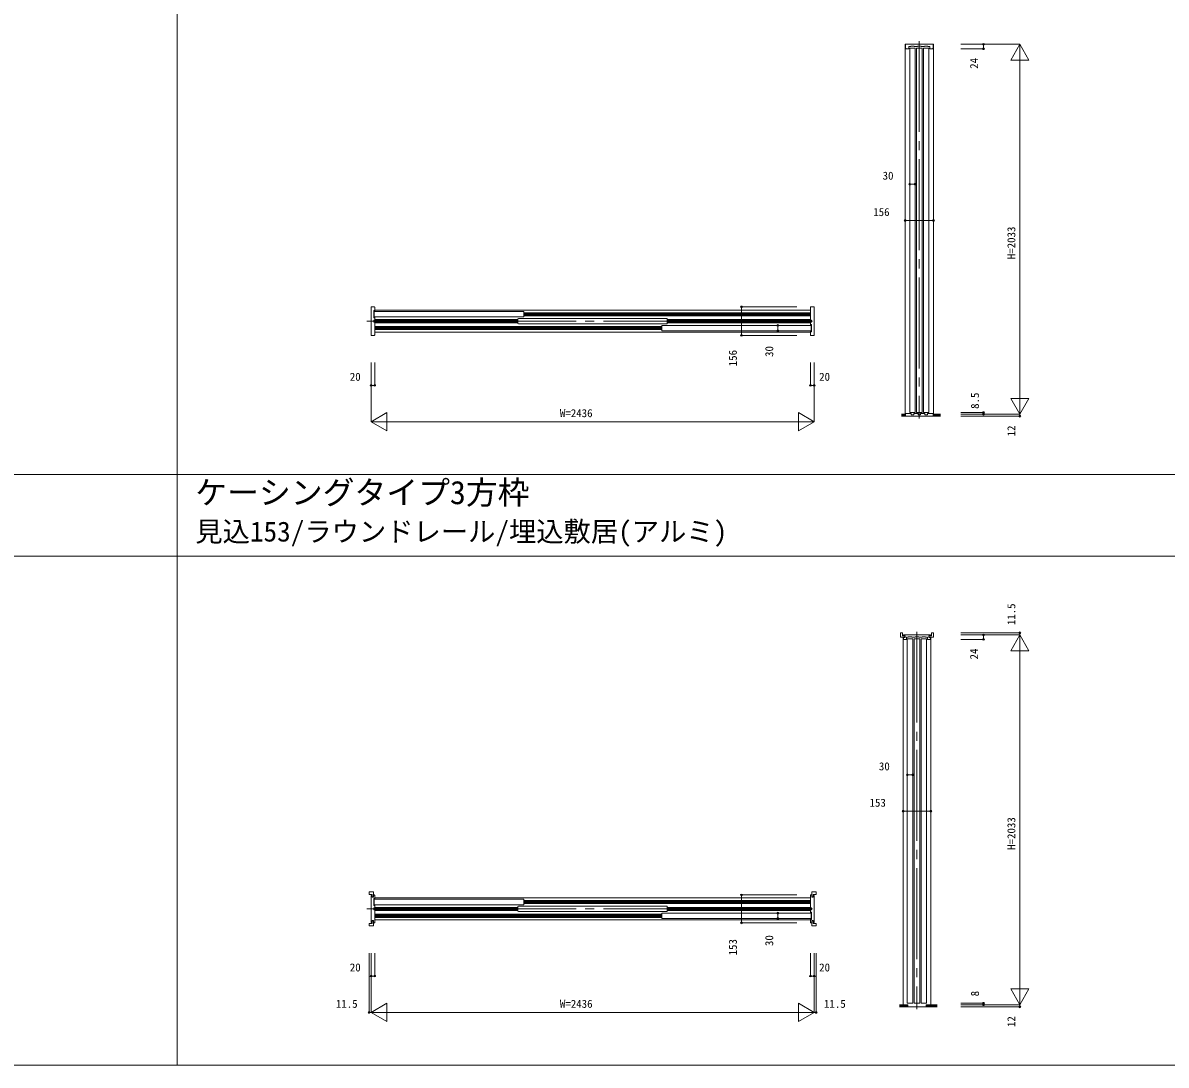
# Model space of a CAD drawing. Units: millimetres, scale not verified. Extents: x -14341 to 14341, y -10000 to 10000.
# Drawn here: x -3789 to 2497, y -10000 to -4269 of the extents above; entities that cross this region are included whole.
import ezdxf
from ezdxf.enums import TextEntityAlignment as Align

# ---------------------------------------------------------------- set-up
doc = ezdxf.new("R2010")
doc.units = ezdxf.units.MM
doc.header["$LTSCALE"] = 50
doc.linetypes.add('USER1', pattern=[13, 10, -1, 1, -1])
doc.layers.add('0-0_0', color=7, linetype='Continuous')
for name, color, linetype, lineweight in [('0-1_YKK_F1', 7, 'Continuous', 18), ('0-4_YKK_N1', 2, 'Continuous', 18), ('0-5_YKK_B1', 4, 'Continuous', 18), ('0-6_YKK_Z1', 7, 'Continuous', 18)]:
    doc.layers.add(name, color=color, linetype=linetype, lineweight=lineweight)
doc.styles.add('ＭＳ ゴシック', font='')
doc.styles.get('ＭＳ ゴシック').set_extended_font_data('MS Gothic')

msp = doc.modelspace()

# ---------------------------------------------------------------- linework, layer by layer
at = {"layer": '0-1_YKK_F1'}
for p, q in [((-2940.51, -10000), (-2940.51, 9500)), ((-14340.51, -6752.5), (14159.49, -6752.5)), ((-14340.51, -7202.5), (14159.49, -7202.5)), ((-14340.51, -10000), (14340.51, -10000))]:
    msp.add_line(p, q, dxfattribs=at)
at = {"layer": '0-4_YKK_N1'}
for p, q in [((1367.99, -4387.5), (1692.99, -4387.5)), ((1492.99, -4387.5), (1492.99, -4411.5)), ((1642.99, -4474.1), (1692.99, -4387.5)), ((1692.99, -6420.5), (1692.99, -4387.5)), ((1692.99, -4387.5), (1742.99, -4474.1)), ((1367.99, -4411.5), (1492.99, -4411.5)), ((1642.99, -4474.1), (1742.99, -4474.1)), ((1116.99, -5156.88), (1086.99, -5156.88)), ((1061.99, -5356.88), (1217.99, -5356.88)), ((161.99, -5987.5), (161.99, -5831.5)), ((466.99, -5831.5), (161.99, -5831.5)), ((361.99, -5962.5), (361.99, -5932.5)), ((466.99, -5987.5), (161.99, -5987.5)), ((-1874.01, -6137.5), (-1874.01, -6462.5)), ((-1854.01, -6137.5), (-1854.01, -6262.5)), ((541.99, -6137.5), (541.99, -6262.5)), ((561.99, -6137.5), (561.99, -6462.5)), ((-1874.01, -6262.5), (-1854.01, -6262.5)), ((561.99, -6262.5), (541.99, -6262.5)), ((1642.99, -6333.9), (1742.99, -6333.9)), ((-1874.01, -6462.5), (-1787.41, -6412.5)), ((-1874.01, -6462.5), (561.99, -6462.5)), ((-1874.01, -6462.5), (-1787.41, -6512.5)), ((-1787.41, -6412.5), (-1787.41, -6512.5)), ((475.39, -6412.5), (475.39, -6512.5)), ((475.39, -6412.5), (561.99, -6462.5)), ((475.39, -6512.5), (561.99, -6462.5)), ((1367.99, -6412.3), (1492.99, -6412.3)), ((1367.99, -6420.5), (1692.99, -6420.5)), ((1367.99, -6432.5), (1692.99, -6432.5)), ((1492.99, -6412.3), (1492.99, -6420.5)), ((1692.99, -6420.5), (1692.99, -6432.5)), ((1367.99, -7623.5), (1692.99, -7623.5)), ((1367.99, -7635), (1692.99, -7635)), ((1367.99, -7659), (1492.99, -7659)), ((1492.99, -7635), (1492.99, -7659)), ((1642.99, -7721.6), (1692.99, -7635)), ((1692.99, -7635), (1692.99, -7623.5)), ((1692.99, -9668), (1692.99, -7635)), ((1692.99, -7635), (1742.99, -7721.6)), ((1642.99, -7721.6), (1742.99, -7721.6)), ((1103.99, -8404.38), (1073.99, -8404.38)), ((1050.49, -8604.38), (1203.49, -8604.38)), ((161.99, -9217.5), (161.99, -9064.5)), ((466.99, -9064.5), (161.99, -9064.5)), ((361.99, -9194), (361.99, -9164)), ((466.99, -9217.5), (161.99, -9217.5)), ((-1885.51, -9385), (-1885.51, -9710)), ((-1874.01, -9385), (-1874.01, -9710)), ((-1854.01, -9385), (-1854.01, -9510)), ((541.99, -9385), (541.99, -9510)), ((561.99, -9385), (561.99, -9710)), ((573.49, -9385), (573.49, -9710)), ((-1874.01, -9510), (-1854.01, -9510)), ((561.99, -9510), (541.99, -9510)), ((1642.99, -9581.4), (1742.99, -9581.4)), ((-1874.01, -9710), (-1787.41, -9660)), ((-1787.41, -9660), (-1787.41, -9760)), ((475.39, -9660), (475.39, -9760)), ((475.39, -9660), (561.99, -9710)), ((1367.99, -9660), (1492.99, -9660)), ((1367.99, -9668), (1692.99, -9668)), ((1492.99, -9660), (1492.99, -9668)), ((1692.99, -9668), (1692.99, -9680)), ((-1874.01, -9710), (-1885.51, -9710)), ((-1874.01, -9710), (561.99, -9710)), ((-1874.01, -9710), (-1787.41, -9760)), ((475.39, -9760), (561.99, -9710)), ((561.99, -9710), (573.49, -9710)), ((1367.99, -9680), (1692.99, -9680))]:
    msp.add_line(p, q, dxfattribs=at)
for points in [[(1642.99, -6333.9), (1692.99, -6420.5), (1742.99, -6333.9)], [(1642.99, -9581.4), (1692.99, -9668), (1742.99, -9581.4)]]:
    msp.add_lwpolyline(points, dxfattribs=at)
for centre in [(1492.99, -4387.5), (1492.99, -4411.5), (1086.99, -5156.88), (1116.99, -5156.88), (1061.99, -5356.88), (1217.99, -5356.88), (161.99, -5831.5), (361.99, -5932.5), (361.99, -5962.5), (161.99, -5987.5), (-1874.01, -6262.5), (-1854.01, -6262.5), (541.99, -6262.5), (561.99, -6262.5), (1492.99, -6412.3), (1492.99, -6420.5), (1692.99, -6432.5), (1492.99, -7635), (1492.99, -7659), (1692.99, -7623.5), (1073.99, -8404.38), (1103.99, -8404.38), (1050.49, -8604.38), (1203.49, -8604.38), (161.99, -9064.5), (361.99, -9164), (161.99, -9217.5), (361.99, -9194), (-1874.01, -9510), (-1854.01, -9510), (541.99, -9510), (561.99, -9510), (1492.99, -9660), (1492.99, -9668), (1692.99, -9680), (-1885.51, -9710), (573.49, -9710)]:
    msp.add_circle(centre, 5, dxfattribs=at)
at = {"layer": '0-5_YKK_B1'}
for p, q in [((1061.99, -4387.5), (1217.99, -4387.5)), ((1061.99, -6420.5), (1061.99, -4387.5)), ((1217.99, -6420.5), (1217.99, -4387.5)), ((1086.99, -4408.5), (1086.99, -6412.3)), ((1116.99, -4408.5), (1086.99, -4408.5)), ((1116.99, -4408.5), (1116.99, -6412.3)), ((1124.99, -4408.5), (1124.99, -6412.3)), ((1154.99, -4408.5), (1124.99, -4408.5)), ((1154.99, -4408.5), (1154.99, -6412.3)), ((1162.99, -4408.5), (1162.99, -6412.3)), ((1192.99, -4408.5), (1162.99, -4408.5)), ((1192.99, -4408.5), (1192.99, -6412.3)), ((1197.69, -4402.3), (1197.69, -4411)), ((-1854.01, -5850.5), (-1854.01, -5833.5)), ((-1859.01, -5889.5), (-1859.01, -5853.5)), ((-1857.51, -5858.5), (-1855.51, -5856.5)), ((-1857.51, -5858.5), (-1857.51, -5884.5)), ((-1855.51, -5886.5), (-1857.51, -5884.5)), ((-1857.01, -5851.5), (-1855.01, -5851.5)), ((-1855.01, -5891.5), (-1857.01, -5891.5)), ((-1036.51, -5856.5), (-1855.51, -5856.5)), ((-1036.51, -5886.5), (-1855.51, -5886.5)), ((-1853.01, -5849), (-1853.01, -5856.5)), ((540.99, -5849), (-1853.01, -5849)), ((-1853.01, -5886.5), (-1853.01, -5970)), ((-1066.51, -5901), (-1853.01, -5901)), ((-1066.51, -5903.6), (-1853.01, -5903.6)), ((-1066.51, -5907.8), (-1853.01, -5907.8)), ((-1066.51, -5896.5), (-1064.51, -5894.5)), ((-1066.51, -5896.5), (-1066.51, -5922.5)), ((-247.51, -5894.5), (-1064.51, -5894.5)), ((-1036.51, -5856.5), (-1034.51, -5858.5)), ((-1036.51, -5886.5), (-1034.51, -5884.5)), ((-1034.51, -5884.5), (-1034.51, -5858.5)), ((540.99, -5863), (-1034.51, -5863)), ((-1034.51, -5865.6), (540.99, -5865.6)), ((-1034.51, -5869.8), (540.99, -5869.8)), ((-1034.51, -5873.2), (540.99, -5873.2)), ((540.99, -5877.4), (-1034.51, -5877.4)), ((540.99, -5880), (-1034.51, -5880)), ((-247.51, -5894.5), (-245.51, -5896.5)), ((-245.51, -5922.5), (-245.51, -5896.5)), ((540.99, -5901), (-245.51, -5901)), ((540.99, -5903.6), (-245.51, -5903.6)), ((540.99, -5907.8), (-245.51, -5907.8)), ((540.99, -5849), (540.99, -5932.5)), ((-1066.51, -5911.2), (-1853.01, -5911.2)), ((-1066.51, -5915.4), (-1853.01, -5915.4)), ((-1066.51, -5918), (-1853.01, -5918)), ((-275.51, -5939), (-1853.01, -5939)), ((-275.51, -5941.6), (-1853.01, -5941.6)), ((-275.51, -5945.8), (-1853.01, -5945.8)), ((-275.51, -5949.2), (-1853.01, -5949.2)), ((-275.51, -5953.4), (-1853.01, -5953.4)), ((-275.51, -5956), (-1853.01, -5956)), ((-1853.01, -5970), (540.99, -5970)), ((-1064.51, -5924.5), (-1066.51, -5922.5)), ((-247.51, -5924.5), (-1064.51, -5924.5)), ((-275.51, -5934.5), (-273.51, -5932.5)), ((-275.51, -5934.5), (-275.51, -5960.5)), ((-273.51, -5962.5), (-275.51, -5960.5)), ((543.49, -5932.5), (-273.51, -5932.5)), ((543.49, -5962.5), (-273.51, -5962.5)), ((-247.51, -5924.5), (-245.51, -5922.5)), ((540.99, -5911.2), (-245.51, -5911.2)), ((540.99, -5915.4), (-245.51, -5915.4)), ((540.99, -5918), (-245.51, -5918)), ((540.99, -5962.5), (540.99, -5970)), ((541.99, -5968.5), (541.99, -5985.5)), ((542.99, -5927.5), (544.99, -5927.5)), ((544.99, -5967.5), (542.99, -5967.5)), ((543.49, -5932.5), (545.49, -5934.5)), ((543.49, -5962.5), (545.49, -5960.5)), ((545.49, -5960.5), (545.49, -5934.5)), ((546.99, -5929.5), (546.99, -5965.5)), ((1086.99, -6412.3), (1116.99, -6412.3)), ((1124.99, -6412.3), (1154.99, -6412.3)), ((1162.99, -6412.3), (1192.99, -6412.3)), ((1035.99, -7625.5), (1035.99, -7645.5)), ((1050.49, -9668), (1050.49, -7647.5)), ((1073.99, -7656), (1073.99, -9660)), ((1103.99, -7656), (1073.99, -7656)), ((1103.99, -7656), (1103.99, -9660)), ((1111.99, -7656), (1111.99, -9660)), ((1141.99, -7656), (1111.99, -7656)), ((1141.99, -7656), (1141.99, -9660)), ((1149.99, -7656), (1149.99, -9660)), ((1179.99, -7656), (1149.99, -7656)), ((1179.99, -7656), (1179.99, -9660)), ((1203.49, -9668), (1203.49, -7647.5)), ((1217.99, -7625.5), (1217.99, -7645.5)), ((-1863.51, -9047), (-1883.51, -9047)), ((551.49, -9047), (571.49, -9047)), ((-1859.01, -9121), (-1859.01, -9085)), ((-1857.51, -9090), (-1855.51, -9088)), ((-1857.51, -9090), (-1857.51, -9116)), ((-1857.01, -9083), (-1855.01, -9083)), ((-1036.51, -9088), (-1855.51, -9088)), ((-1854.01, -9082), (-1854.01, -9066.5)), ((-1853.01, -9080.5), (-1853.01, -9088)), ((540.99, -9080.5), (-1853.01, -9080.5)), ((-1036.51, -9088), (-1034.51, -9090)), ((-1034.51, -9116), (-1034.51, -9090)), ((540.99, -9094.5), (-1034.51, -9094.5)), ((-1034.51, -9097.1), (540.99, -9097.1)), ((-1034.51, -9101.3), (540.99, -9101.3)), ((-1034.51, -9104.7), (540.99, -9104.7)), ((540.99, -9108.9), (-1034.51, -9108.9)), ((540.99, -9111.5), (-1034.51, -9111.5)), ((540.99, -9080.5), (540.99, -9164)), ((-1855.51, -9118), (-1857.51, -9116)), ((-1855.01, -9123), (-1857.01, -9123)), ((-1036.51, -9118), (-1855.51, -9118)), ((-1854.01, -9134.5), (-1854.01, -9124)), ((-1853.01, -9118), (-1853.01, -9201.5)), ((-1066.51, -9132.5), (-1853.01, -9132.5)), ((-1066.51, -9135.1), (-1853.01, -9135.1)), ((-1066.51, -9139.3), (-1853.01, -9139.3)), ((-1066.51, -9142.7), (-1853.01, -9142.7)), ((-1066.51, -9146.9), (-1853.01, -9146.9)), ((-1066.51, -9149.5), (-1853.01, -9149.5)), ((-275.51, -9170.5), (-1853.01, -9170.5)), ((-275.51, -9173.1), (-1853.01, -9173.1)), ((-1066.51, -9128), (-1064.51, -9126)), ((-1066.51, -9128), (-1066.51, -9154)), ((-1064.51, -9156), (-1066.51, -9154)), ((-247.51, -9126), (-1064.51, -9126)), ((-247.51, -9156), (-1064.51, -9156)), ((-1036.51, -9118), (-1034.51, -9116)), ((-275.51, -9166), (-273.51, -9164)), ((-275.51, -9166), (-275.51, -9192)), ((543.49, -9164), (-273.51, -9164)), ((-247.51, -9126), (-245.51, -9128)), ((-247.51, -9156), (-245.51, -9154)), ((-245.51, -9154), (-245.51, -9128)), ((540.99, -9132.5), (-245.51, -9132.5)), ((540.99, -9135.1), (-245.51, -9135.1)), ((540.99, -9139.3), (-245.51, -9139.3)), ((540.99, -9142.7), (-245.51, -9142.7)), ((540.99, -9146.9), (-245.51, -9146.9)), ((540.99, -9149.5), (-245.51, -9149.5)), ((541.99, -9147.5), (541.99, -9158)), ((542.99, -9159), (544.99, -9159)), ((543.49, -9164), (545.49, -9166)), ((545.49, -9192), (545.49, -9166)), ((546.99, -9161), (546.99, -9197)), ((-1863.51, -9235), (-1883.51, -9235)), ((-275.51, -9177.3), (-1853.01, -9177.3)), ((-275.51, -9180.7), (-1853.01, -9180.7)), ((-275.51, -9184.9), (-1853.01, -9184.9)), ((-275.51, -9187.5), (-1853.01, -9187.5)), ((-1853.01, -9201.5), (540.99, -9201.5)), ((-273.51, -9194), (-275.51, -9192)), ((543.49, -9194), (-273.51, -9194)), ((540.99, -9194), (540.99, -9201.5)), ((541.99, -9200), (541.99, -9215.5)), ((544.99, -9199), (542.99, -9199)), ((543.49, -9194), (545.49, -9192)), ((551.49, -9235), (571.49, -9235)), ((1073.99, -9660), (1103.99, -9660)), ((1111.99, -9660), (1141.99, -9660)), ((1149.99, -9660), (1179.99, -9660))]:
    msp.add_line(p, q, dxfattribs=at)
for points in [[(1215.49, -4409.5), (1215.49, -4387.5), (1064.49, -4387.5), (1064.49, -4409.5)], [(1084.29, -4400.3), (1092.49, -4400.3), (1092.49, -4397.5), (1111.49, -4397.5), (1111.49, -4400.3), (1130.49, -4400.3), (1130.49, -4397.5), (1149.49, -4397.5), (1149.49, -4400.3), (1168.49, -4400.3), (1168.49, -4397.5), (1187.49, -4397.5), (1187.49, -4400.3), (1195.69, -4400.3)], [(1066.49, -4411.5), (1081.79, -4411.5), (1082.29, -4411), (1082.29, -4402.3)], [(1197.69, -4411), (1198.19, -4411.5), (1213.49, -4411.5)], [(-1856.01, -5831.5), (-1874.01, -5831.5), (-1874.01, -5856.5), (-1874.01, -5962.5), (-1874.01, -5987.5), (-1856.01, -5987.5)], [(541.99, -5833.5), (541.99, -5903), (542.49, -5903.5), (546.99, -5903.5), (546.99, -5904.5), (546.99, -5914.5), (546.99, -5915.5), (542.49, -5915.5)], [(543.99, -5987.5), (561.99, -5987.5), (561.99, -5962.5), (561.99, -5856.5), (561.99, -5831.5), (543.99, -5831.5)], [(-1854.01, -5985.5), (-1854.01, -5916), (-1854.51, -5915.5), (-1859.01, -5915.5), (-1859.01, -5914.5), (-1859.01, -5904.5), (-1859.01, -5903.5), (-1854.51, -5903.5)], [(-1854.51, -5903.5), (-1854.01, -5903), (-1854.01, -5892.5)], [(542.49, -5915.5), (541.99, -5916), (541.99, -5926.5)], [(1064.49, -6419.5), (1064.49, -6432.5), (1215.49, -6432.5), (1215.49, -6419.5)], [(1185.19, -6425.3), (1170.79, -6425.3), (1170.79, -6418), (1170.29, -6417.5), (1147.69, -6417.5), (1147.19, -6418), (1147.19, -6425.3), (1132.79, -6425.3), (1132.79, -6418), (1132.29, -6417.5), (1109.69, -6417.5), (1109.19, -6418), (1109.19, -6425.3), (1094.79, -6425.3), (1094.79, -6418), (1094.29, -6417.5), (1066.49, -6417.5)], [(1213.49, -6417.5), (1185.69, -6417.5), (1185.19, -6418), (1185.19, -6425.3)], [(1046.99, -7640.5), (1046.99, -7623.5), (1037.99, -7623.5)], [(1037.99, -7647.5), (1060.99, -7647.5), (1060.99, -7640.5), (1046.99, -7640.5)], [(1052.99, -7657), (1052.99, -7648), (1062.49, -7648), (1062.49, -7640.3), (1053.99, -7640.3), (1052.99, -7639.3), (1052.99, -7635), (1200.99, -7635), (1200.99, -7639.3), (1199.99, -7640.3), (1191.49, -7640.3), (1191.49, -7648), (1193.99, -7648), (1200.99, -7648), (1200.99, -7657)], [(1069.29, -7649.8), (1069.29, -7658.5), (1068.79, -7659), (1054.99, -7659)], [(1182.69, -7647.8), (1174.49, -7647.8), (1174.49, -7645), (1155.49, -7645), (1155.49, -7647.8), (1136.49, -7647.8), (1136.49, -7645), (1117.49, -7645), (1117.49, -7647.8), (1098.49, -7647.8), (1098.49, -7645), (1079.49, -7645), (1079.49, -7647.8), (1071.29, -7647.8)], [(1198.99, -7659), (1185.19, -7659), (1184.69, -7658.5), (1184.69, -7649.8)], [(1215.99, -7647.5), (1192.99, -7647.5), (1192.99, -7640.5), (1206.99, -7640.5)], [(1206.99, -7640.5), (1206.99, -7623.5), (1215.99, -7623.5)], [(-1885.51, -9049), (-1885.51, -9061), (-1868.51, -9061), (-1868.51, -9075)], [(-1868.51, -9075), (-1861.51, -9075), (-1861.51, -9049)], [(556.49, -9075), (549.49, -9075), (549.49, -9049)], [(573.49, -9049), (573.49, -9061), (556.49, -9061), (556.49, -9075)], [(-1856.01, -9064.5), (-1861.01, -9064.5), (-1861.01, -9071.5), (-1861.01, -9076.5), (-1868.71, -9076.5), (-1868.71, -9068), (-1869.71, -9067), (-1874.01, -9067), (-1874.01, -9215), (-1869.71, -9215), (-1868.71, -9214), (-1868.71, -9205.5), (-1861.01, -9205.5), (-1861.01, -9210.5), (-1861.01, -9217.5), (-1856.01, -9217.5)], [(541.99, -9066.5), (541.99, -9134.5), (542.49, -9135), (546.99, -9135), (546.99, -9136), (546.99, -9146), (546.99, -9147), (542.49, -9147), (541.99, -9147.5)], [(543.99, -9217.5), (548.99, -9217.5), (548.99, -9210.5), (548.99, -9205.5), (556.69, -9205.5), (556.69, -9214), (557.69, -9215), (561.99, -9215), (561.99, -9067), (557.69, -9067), (556.69, -9068), (556.69, -9076.5), (548.99, -9076.5), (548.99, -9071.5), (548.99, -9064.5), (543.99, -9064.5)], [(-1854.01, -9215.5), (-1854.01, -9147.5), (-1854.51, -9147), (-1859.01, -9147), (-1859.01, -9146), (-1859.01, -9136), (-1859.01, -9135), (-1854.51, -9135), (-1854.01, -9134.5)], [(-1885.51, -9233), (-1885.51, -9221), (-1868.51, -9221), (-1868.51, -9207)], [(-1868.51, -9207), (-1861.51, -9207), (-1861.51, -9233)], [(556.49, -9207), (549.49, -9207), (549.49, -9233)], [(573.49, -9233), (573.49, -9221), (556.49, -9221), (556.49, -9207)]]:
    msp.add_lwpolyline(points, dxfattribs=at)
for centre, radius, start, end in [((1066.49, -4409.5), 2, 180.00001, 270.00001), ((1084.29, -4402.3), 2, 90, 180), ((1195.69, -4402.3), 2, 0, 90), ((1213.49, -4409.5), 2, 270, 0), ((-1856.01, -5833.5), 2, 0, 90), ((543.99, -5833.5), 2, 90, 180), ((-1857.01, -5853.5), 2, 90, 180), ((-1857.01, -5889.5), 2, 180, 270), ((-1855.01, -5850.5), 1, 270, 0), ((-1855.01, -5892.5), 1, 0, 90), ((542.99, -5926.5), 1, 180, 270), ((542.99, -5968.5), 1, 90, 180), ((544.99, -5929.5), 2, 0, 90), ((544.99, -5965.5), 2, 270, 0), ((-1856.01, -5985.5), 2, 270, 0), ((543.99, -5985.5), 2, 180, 270), ((1066.49, -6419.5), 2, 90, 180), ((1213.49, -6419.5), 2, 0, 90), ((1037.99, -7625.5), 2, 90, 180), ((1037.99, -7645.5), 2, 180, 270), ((1054.99, -7657), 2, 180.00001, 270.00001), ((1071.29, -7649.8), 2, 90, 180), ((1182.69, -7649.8), 2, 0, 90), ((1198.99, -7657), 2, 270, 0), ((1215.99, -7625.5), 2, 360, 90), ((1215.99, -7645.5), 2, 270, 0), ((-1883.51, -9049), 2, 90, 180), ((-1863.51, -9049), 2, 0, 90), ((551.49, -9049), 2, 90, 180), ((571.49, -9049), 2, 0, 90), ((-1857.01, -9085), 2, 90, 180), ((-1856.01, -9066.5), 2, 0, 90), ((-1855.01, -9082), 1, 270, 0), ((543.99, -9066.5), 2, 90, 180), ((-1857.01, -9121), 2, 180, 270), ((-1855.01, -9124), 1, 0, 90), ((542.99, -9158), 1, 180, 270), ((544.99, -9161), 2, 0, 90), ((-1883.51, -9233), 2, 179.99998, 269.99998), ((-1863.51, -9233), 2, 269.99998, 359.99998), ((-1856.01, -9215.5), 2, 270, 0), ((542.99, -9200), 1, 90, 180), ((543.99, -9215.5), 2, 180, 270), ((544.99, -9197), 2, 270, 0), ((551.49, -9233), 2, 180.00002, 270.00002), ((571.49, -9233), 2, 270.00002, 0.00002)]:
    msp.add_arc(centre, radius, start, end, dxfattribs=at)
at = {"layer": '0-6_YKK_Z1', "linetype": 'USER1'}
for p, q in [((1139.99, -4369.5), (1139.99, -6443.98)), ((-1897.25, -5909.5), (586.25, -5909.5)), ((1126.99, -7617), (1126.99, -9691.48)), ((-1897.25, -9141), (586.25, -9141))]:
    msp.add_line(p, q, dxfattribs=at)
at = {"layer": '0-6_YKK_Z1'}
for p, q in [((1042.07, -6420.5), (1064.49, -6420.5)), ((1064.49, -6423.5), (1042.07, -6423.5)), ((1064.49, -6426.5), (1042.07, -6426.5)), ((1064.49, -6429.5), (1042.07, -6429.5)), ((1042.07, -6432.5), (1256.04, -6432.5)), ((1256.04, -6420.5), (1215.49, -6420.5)), ((1215.49, -6423.5), (1256.04, -6423.5)), ((1215.49, -6426.5), (1256.04, -6426.5)), ((1215.49, -6429.5), (1256.04, -6429.5)), ((1030.36, -9668), (1076.99, -9668)), ((1030.36, -9670.4), (1076.99, -9670.4)), ((1030.36, -9672.8), (1076.99, -9672.8)), ((1030.36, -9675.2), (1076.99, -9675.2)), ((1030.36, -9677.6), (1076.99, -9677.6)), ((1076.99, -9668), (1076.99, -9680)), ((1237.38, -9670.4), (1176.99, -9670.4)), ((1237.38, -9672.8), (1176.99, -9672.8)), ((1237.38, -9675.2), (1176.99, -9675.2)), ((1237.38, -9677.6), (1176.99, -9677.6)), ((1237.38, -9680), (1030.28, -9680))]:
    msp.add_line(p, q, dxfattribs=at)
msp.add_lwpolyline([(1237.38, -9668), (1176.99, -9668), (1176.99, -9680)], dxfattribs=at)

# ---------------------------------------------------------------- texts
at = {"layer": '0-0_0', "style": 'ＭＳ ゴシック'}
for s, height, p in [('ケーシングタイプ3方枠', 128.3, (-2840.51, -6954.22)), ('見込153/ラウンドレール/埋込敷居(アルミ)', 110, (-2840.51, -7154.27))]:
    msp.add_text(s, height=height, dxfattribs=at).set_placement(p, align=Align.BOTTOM_LEFT)
at = {"layer": '0-4_YKK_N1', "color": 7, "style": 'ＭＳ ゴシック'}
for s, p in [('24', (1476.12, -4522.03)), ('H=2033', (1680.99, -5569)), ('156', (149.99, -6157.57)), ('30', (349.99, -6106.25)), ('8.5', (1480.99, -6391.95)), ('12', (1680.99, -6543.16)), ('11.5', (1680.99, -7581.16)), ('24', (1476.12, -7769.53)), ('H=2033', (1680.99, -8816.5)), ('30', (349.99, -9345.25)), ('153', (149.99, -9396.57)), ('8', (1480.99, -9621.85)), ('12', (1680.99, -9790.66))]:
    msp.add_text(s, height=43.99, rotation=90, dxfattribs=at).set_placement(p, align=Align.BOTTOM_LEFT)
for s, p in [('30', (938.21, -5144.88)), ('156', (886.82, -5344.88)), ('20', (-1991.21, -6250.5)), ('20', (589.19, -6250.5)), ('W=2436', (-836.01, -6450.5)), ('30', (917.71, -8392.38)), ('153', (866.32, -8592.38)), ('20', (-1991.21, -9498)), ('20', (589.19, -9498)), ('11.5', (-2067.85, -9698)), ('W=2436', (-836.01, -9698)), ('11.5', (615.83, -9698))]:
    msp.add_text(s, height=43.99, dxfattribs=at).set_placement(p, align=Align.BOTTOM_LEFT)

doc.saveas('drawing.dxf')
